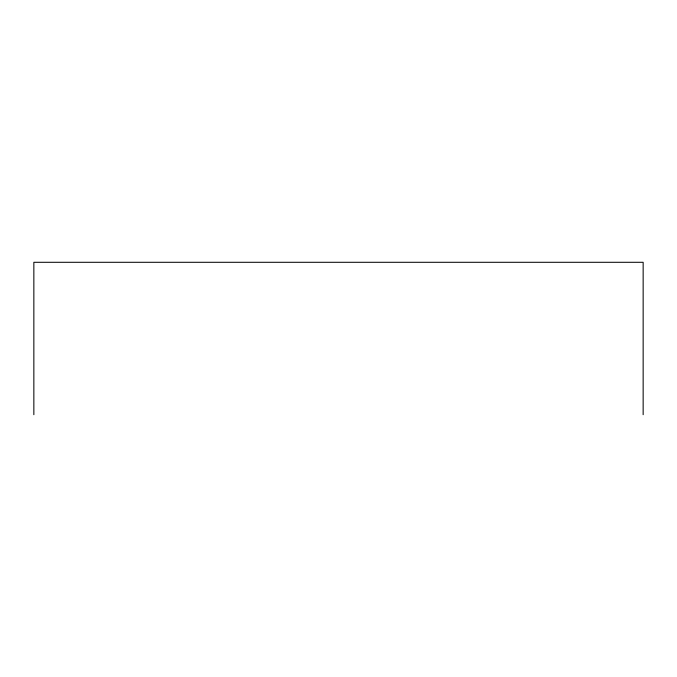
<?xml version="1.0" encoding="UTF-8"?>
<svg xmlns="http://www.w3.org/2000/svg" width="677" height="677" viewBox="0 0 677 677"><rect width="100%" height="100%" fill="white"/><g stroke="black" fill="none" stroke-linecap="round" stroke-linejoin="round"><path stroke-width="1.02" d="M643.15 414.705L643.15 262.295L33.85 262.295L33.85 414.705"/></g></svg>
